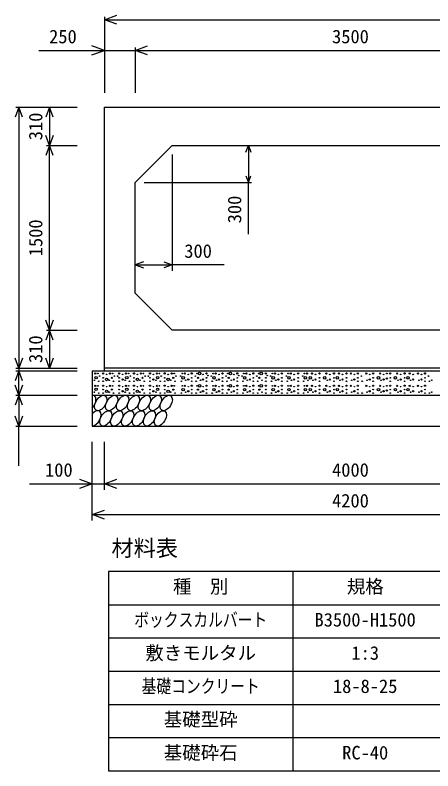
# Model space of a CAD drawing. Units: millimetres, scale not verified. Extents: x -100800 to 100800, y -35640 to 35640.
# Drawn here: x 21234 to 24629, y -23601 to -17460 of the extents above; entities that cross this region are included whole.
import ezdxf
from ezdxf.enums import TextEntityAlignment as Align

# ---------------------------------------------------------------- set-up
doc = ezdxf.new("R2010")
doc.units = ezdxf.units.MM
doc.header["$LTSCALE"] = 120
for name, color, linetype, lineweight in [('0-0_DIM', 7, 'Continuous', 25), ('0-2_HATCH', 6, 'Continuous', 25), ('0-3_HYO', 3, 'Continuous', 25), ('0-4_HYO2', 4, 'Continuous', 25), ('0-5_OUTLINE', 3, 'Continuous', 25), ('0-7_TXT', 7, 'Continuous', 25)]:
    doc.layers.add(name, color=color, linetype=linetype, lineweight=lineweight)
doc.styles.add('ＭＳ ゴシック', font='')
doc.styles.get('ＭＳ ゴシック').set_extended_font_data('MS Gothic')

msp = doc.modelspace()

# ---------------------------------------------------------------- linework, layer by layer
at = {"layer": '0-0_DIM'}
for p, q in [((21959.1, -17473.4), (21959.1, -18092)), ((21959.1, -17497.4), (25959.1, -17497.4)), ((21426.4, -17747.4), (21959.1, -17747.4)), ((22209.1, -17723.4), (22209.1, -18092)), ((21239, -18209.7), (21739.1, -18209.7)), ((21263, -18209.7), (21263, -20329.7)), ((21513, -18209.7), (21513, -18519.7)), ((21489, -18519.7), (21739.1, -18519.7)), ((21513, -20019.7), (21513, -18519.7)), ((23129.5, -18519.7), (23129.5, -18819.7)), ((22509.1, -18591.7), (22509.1, -19538.3)), ((22281.1, -18819.7), (23153.5, -18819.7)), ((23129.5, -19240.5), (23129.5, -18819.7)), ((22209.1, -19490.3), (22509.1, -19490.3)), ((22933.2, -19490.3), (22509.1, -19490.3)), ((21489, -20019.7), (21739.1, -20019.7)), ((21513, -20019.7), (21513, -20329.7)), ((21239, -20329.7), (21739.1, -20329.7)), ((21239, -20349.7), (21739.1, -20349.7)), ((21263, -20329.7), (21263, -20349.7)), ((21263, -20549.7), (21263, -20349.7)), ((21239, -20549.7), (21739.1, -20549.7)), ((21263, -20549.7), (21263, -20799.7)), ((21239, -20799.7), (21739.1, -20799.7)), ((21263, -21121.8), (21263, -20799.7)), ((21859.1, -21566.9), (21859.1, -20927.3)), ((21959.1, -21316.9), (21959.1, -20927.3)), ((21351.1, -21268.9), (21859.1, -21268.9)), ((21859.1, -21268.9), (21959.1, -21268.9)), ((21959.1, -21268.9), (25959.1, -21268.9)), ((21859.1, -21518.9), (26059.1, -21518.9))]:
    msp.add_line(p, q, dxfattribs=at)
for points in [[(22060.6, -17534.3), (21959.1, -17497.4), (22060.6, -17460.4)], [(21857.6, -17784.3), (21959.1, -17747.4), (21857.6, -17710.4)], [(21959.1, -17747.4), (22209.1, -17747.4), (25709.1, -17747.4), (25959.1, -17747.4)], [(22310.6, -17784.3), (22209.1, -17747.4), (22310.6, -17710.4)], [(21292.6, -18290.9), (21263, -18209.7), (21233.5, -18290.9)], [(21542.6, -18290.9), (21513, -18209.7), (21483.5, -18290.9)], [(21542.6, -18438.5), (21513, -18519.7), (21483.5, -18438.5)], [(21542.6, -18600.9), (21513, -18519.7), (21483.5, -18600.9)], [(23109.8, -18573.8), (23129.5, -18519.7), (23149.2, -18573.8)], [(23109.8, -18765.6), (23129.5, -18819.7), (23149.2, -18765.6)], [(22276.8, -19465.7), (22209.1, -19490.3), (22276.8, -19515)], [(22441.4, -19465.7), (22509.1, -19490.3), (22441.4, -19515)], [(21542.6, -19938.5), (21513, -20019.7), (21483.5, -19938.5)], [(21542.6, -20100.9), (21513, -20019.7), (21483.5, -20100.9)], [(21292.6, -20248.5), (21263, -20329.7), (21233.5, -20248.5)], [(21542.6, -20248.5), (21513, -20329.7), (21483.5, -20248.5)], [(21292.6, -20430.9), (21263, -20349.7), (21233.5, -20430.9)], [(21292.6, -20468.5), (21263, -20549.7), (21233.5, -20468.5)], [(21292.6, -20630.9), (21263, -20549.7), (21233.5, -20630.9)], [(21292.6, -20718.5), (21263, -20799.7), (21233.5, -20718.5)], [(21757.6, -21232), (21859.1, -21268.9), (21757.6, -21305.9)], [(22060.6, -21305.9), (21959.1, -21268.9), (22060.6, -21232)], [(21960.6, -21555.9), (21859.1, -21518.9), (21960.6, -21482)]]:
    msp.add_lwpolyline(points, dxfattribs=at)
at = {"layer": '0-2_HATCH'}
for centre, radius in [((21885.1, -20372.5), 5), ((21906.2, -20372.5), 2.5), ((21949.1, -20371.6), 5), ((21977.1, -20379.5), 2.5), ((22005.1, -20372.5), 5), ((22026.2, -20372.5), 2.5), ((22079.1, -20371.6), 5), ((22107.1, -20379.5), 2.5), ((22135.1, -20372.5), 5), ((22156.2, -20372.5), 2.5), ((22199.1, -20371.6), 5), ((22227.1, -20379.5), 2.5), ((22255.1, -20372.5), 5), ((22276.2, -20372.5), 2.5), ((22329.1, -20371.6), 5), ((22357.1, -20379.5), 2.5), ((22385.1, -20372.5), 5), ((22406.2, -20372.5), 2.5), ((22449.1, -20371.6), 5), ((22477.1, -20379.5), 2.5), ((22505.1, -20372.5), 5), ((22526.2, -20372.5), 2.5), ((22592, -20372.5), 2.5), ((22613.1, -20372.5), 5), ((22641.1, -20379.5), 2.5), ((22669.1, -20371.6), 5), ((22712, -20372.5), 2.5), ((22733.1, -20372.5), 10), ((22761.1, -20379.5), 2.5), ((22789.1, -20371.6), 5), ((22800.5, -20389.2), 2.5), ((22842, -20372.5), 2.5), ((22863.1, -20372.5), 5), ((22891.1, -20379.5), 2.5), ((22919.1, -20371.6), 5), ((22962, -20372.5), 2.5), ((22983.1, -20372.5), 10), ((23011.1, -20379.5), 2.5), ((23039.1, -20371.6), 5), ((23050.5, -20389.2), 2.5), ((23092, -20372.5), 2.5), ((23113.1, -20372.5), 5), ((23141.1, -20379.5), 2.5), ((23169.1, -20371.6), 5), ((23212, -20372.5), 2.5), ((23233.1, -20372.5), 10), ((23271, -20371.6), 5), ((23282.3, -20389.2), 2.5), ((23323.9, -20372.5), 2.5), ((23344.9, -20372.5), 5), ((23372.9, -20379.5), 2.5), ((23401, -20371.6), 5), ((23451.9, -20372.5), 2.5), ((23472.9, -20372.5), 5), ((23501, -20379.5), 2.5), ((23533.9, -20371.6), 5), ((23584.8, -20372.5), 2.5), ((23605.9, -20372.5), 5), ((23646.5, -20372.5), 5), ((23674.6, -20379.5), 2.5), ((23707.5, -20371.6), 5), ((23763.4, -20372.5), 5), ((23791.4, -20379.5), 2.5), ((23824.3, -20371.6), 5), ((23866.1, -20372.5), 5), ((23894.1, -20379.5), 2.5), ((23927, -20371.6), 5), ((23962.3, -20372.5), 5), ((23990.3, -20379.5), 2.5), ((24018.4, -20371.6), 5), ((24087.1, -20372.5), 5), ((24115.1, -20379.5), 2.5), ((24143.2, -20371.6), 5), ((24200.5, -20372.5), 5), ((24228.6, -20379.5), 2.5), ((24254.7, -20372.5), 2.5), ((24282, -20371.6), 5), ((24337.9, -20372.5), 5), ((24366, -20379.5), 2.5), ((24398.9, -20371.6), 5), ((24440.6, -20372.5), 5), ((24468.7, -20379.5), 2.5), ((24508.4, -20372.5), 5), ((24536.4, -20379.5), 2.5), ((24564.5, -20371.6), 5), ((21878.1, -20427.7), 2.5), ((21891.7, -20405.5), 10), ((21913.2, -20435.6), 2.5), ((21920.2, -20393.5), 2.5), ((21949.1, -20407.5), 2.5), ((21949.1, -20435.6), 2.5), ((21977.1, -20420.7), 10), ((21998.1, -20427.7), 2.5), ((22019.2, -20407.5), 5), ((22033.2, -20435.6), 2.5), ((22040.2, -20393.5), 2.5), ((22066.7, -20394.4), 2.5), ((22079.1, -20407.5), 2.5), ((22079.1, -20435.6), 2.5), ((22107.1, -20420.7), 5), ((22128.1, -20427.7), 2.5), ((22141.7, -20405.5), 10), ((22163.2, -20435.6), 2.5), ((22170.2, -20393.5), 2.5), ((22199.1, -20407.5), 2.5), ((22199.1, -20435.6), 2.5), ((22227.1, -20420.7), 10), ((22248.1, -20427.7), 2.5), ((22269.2, -20407.5), 5), ((22283.2, -20435.6), 2.5), ((22290.2, -20393.5), 2.5), ((22316.7, -20394.4), 2.5), ((22329.1, -20407.5), 2.5), ((22329.1, -20435.6), 2.5), ((22357.1, -20420.7), 5), ((22378.1, -20427.7), 2.5), ((22391.7, -20405.5), 10), ((22413.2, -20435.6), 2.5), ((22420.2, -20393.5), 2.5), ((22449.1, -20407.5), 2.5), ((22449.1, -20435.6), 2.5), ((22477.1, -20420.7), 10), ((22498.1, -20427.7), 2.5), ((22519.2, -20407.5), 5), ((22533.2, -20435.6), 2.5), ((22540.2, -20393.5), 2.5), ((22578, -20393.5), 2.5), ((22585, -20435.6), 2.5), ((22599, -20407.5), 10), ((22620.1, -20427.7), 2.5), ((22641.1, -20420.7), 5), ((22669.1, -20407.5), 2.5), ((22669.1, -20435.6), 2.5), ((22698, -20393.5), 2.5), ((22705, -20435.6), 2.5), ((22719, -20407.5), 5), ((22740.1, -20427.7), 2.5), ((22761.1, -20420.7), 5), ((22789.1, -20407.5), 2.5), ((22789.1, -20435.6), 2.5), ((22828, -20393.5), 2.5), ((22835, -20435.6), 2.5), ((22849, -20407.5), 10), ((22870.1, -20427.7), 2.5), ((22891.1, -20420.7), 5), ((22919.1, -20407.5), 2.5), ((22919.1, -20435.6), 2.5), ((22948, -20393.5), 2.5), ((22955, -20435.6), 2.5), ((22969, -20407.5), 5), ((22990.1, -20427.7), 2.5), ((23011.1, -20420.7), 5), ((23039.1, -20407.5), 2.5), ((23039.1, -20435.6), 2.5), ((23078, -20393.5), 2.5), ((23085, -20435.6), 2.5), ((23099, -20407.5), 10), ((23120.1, -20427.7), 2.5), ((23141.1, -20420.7), 5), ((23169.1, -20407.5), 2.5), ((23169.1, -20435.6), 2.5), ((23198, -20393.5), 2.5), ((23205, -20435.6), 2.5), ((23219, -20407.5), 5), ((23240.1, -20427.7), 2.5), ((23271, -20407.5), 2.5), ((23271, -20435.6), 2.5), ((23309.8, -20393.5), 2.5), ((23316.8, -20435.6), 2.5), ((23330.9, -20407.5), 10), ((23351.9, -20427.7), 2.5), ((23372.9, -20420.7), 5), ((23401, -20407.5), 2.5), ((23401, -20435.6), 2.5), ((23437.9, -20393.5), 2.5), ((23444.9, -20435.6), 2.5), ((23458.9, -20407.5), 10), ((23480, -20427.7), 2.5), ((23501, -20420.7), 5), ((23533.9, -20407.5), 2.5), ((23533.9, -20435.6), 2.5), ((23570.8, -20393.5), 2.5), ((23577.8, -20435.6), 2.5), ((23591.9, -20407.5), 10), ((23612.9, -20427.7), 2.5), ((23632.5, -20407.5), 10), ((23653.6, -20427.7), 2.5), ((23674.6, -20420.7), 5), ((23707.5, -20407.5), 2.5), ((23707.5, -20435.6), 2.5), ((23749.4, -20407.5), 10), ((23770.4, -20427.7), 2.5), ((23791.4, -20420.7), 5), ((23824.3, -20407.5), 2.5), ((23824.3, -20435.6), 2.5), ((23852.1, -20407.5), 10), ((23873.1, -20427.7), 2.5), ((23894.1, -20420.7), 5), ((23927, -20407.5), 2.5), ((23927, -20435.6), 2.5), ((23969.3, -20427.7), 2.5), ((23990.3, -20420.7), 5), ((24018.4, -20407.5), 2.5), ((24018.4, -20435.6), 2.5), ((24047.2, -20393.5), 2.5), ((24054.2, -20435.6), 2.5), ((24094.1, -20427.7), 2.5), ((24115.1, -20420.7), 5), ((24143.2, -20407.5), 2.5), ((24143.2, -20435.6), 2.5), ((24186.5, -20407.5), 10), ((24207.5, -20427.7), 2.5), ((24228.6, -20420.7), 5), ((24254.7, -20413.7), 5), ((24282, -20407.5), 2.5), ((24282, -20435.6), 2.5), ((24323.9, -20407.5), 10), ((24345, -20427.7), 2.5), ((24366, -20420.7), 5), ((24398.9, -20407.5), 2.5), ((24398.9, -20435.6), 2.5), ((24426.6, -20407.5), 10), ((24447.6, -20427.7), 2.5), ((24468.7, -20420.7), 5), ((24515.4, -20427.7), 2.5), ((24536.4, -20420.7), 5), ((24564.5, -20407.5), 2.5), ((24564.5, -20435.6), 2.5), ((24593.4, -20393.5), 2.5), ((24600.4, -20435.6), 2.5), ((24619.4, -20427.7), 2.5), ((21885.1, -20472.5), 5), ((21891.7, -20501.6), 10), ((21906.2, -20472.5), 2.5), ((21949.1, -20471.6), 5), ((21949.1, -20503.6), 2.5), ((21977.1, -20516.8), 10), ((21977.1, -20479.5), 2.5), ((22005.1, -20472.5), 5), ((22019.2, -20503.6), 5), ((22026.2, -20472.5), 2.5), ((22079.1, -20471.6), 5), ((22079.1, -20503.6), 2.5), ((22107.1, -20479.5), 2.5), ((22135.1, -20472.5), 5), ((22141.7, -20501.6), 10), ((22156.2, -20472.5), 2.5), ((22199.1, -20471.6), 5), ((22199.1, -20503.6), 2.5), ((22227.1, -20516.8), 10), ((22227.1, -20479.5), 2.5), ((22255.1, -20472.5), 5), ((22269.2, -20503.6), 5), ((22276.2, -20472.5), 2.5), ((22329.1, -20471.6), 5), ((22329.1, -20503.6), 2.5), ((22357.1, -20479.5), 2.5), ((22385.1, -20472.5), 5), ((22391.7, -20501.6), 10), ((22406.2, -20472.5), 2.5), ((22449.1, -20471.6), 5), ((22449.1, -20503.6), 2.5), ((22477.1, -20516.8), 10), ((22477.1, -20479.5), 2.5), ((22505.1, -20472.5), 5), ((22519.2, -20503.6), 5), ((22526.2, -20472.5), 2.5), ((22599, -20503.6), 10), ((22592, -20472.5), 2.5), ((22613.1, -20472.5), 5), ((22641.1, -20479.5), 2.5), ((22669.1, -20471.6), 5), ((22669.1, -20503.6), 2.5), ((22712, -20472.5), 2.5), ((22719, -20503.6), 5), ((22733.1, -20472.5), 10), ((22761.1, -20479.5), 2.5), ((22789.1, -20471.6), 5), ((22789.1, -20503.6), 2.5), ((22849, -20503.6), 10), ((22842, -20472.5), 2.5), ((22863.1, -20472.5), 5), ((22891.1, -20479.5), 2.5), ((22919.1, -20471.6), 5), ((22919.1, -20503.6), 2.5), ((22962, -20472.5), 2.5), ((22969, -20503.6), 5), ((22983.1, -20472.5), 10), ((23011.1, -20479.5), 2.5), ((23039.1, -20471.6), 5), ((23039.1, -20503.6), 2.5), ((23099, -20503.6), 10), ((23092, -20472.5), 2.5), ((23113.1, -20472.5), 5), ((23141.1, -20479.5), 2.5), ((23169.1, -20471.6), 5), ((23169.1, -20503.6), 2.5), ((23212, -20472.5), 2.5), ((23219, -20503.6), 5), ((23233.1, -20472.5), 10), ((23271, -20471.6), 5), ((23271, -20503.6), 2.5), ((23330.9, -20503.6), 10), ((23323.9, -20472.5), 2.5), ((23344.9, -20472.5), 5), ((23372.9, -20479.5), 2.5), ((23401, -20471.6), 5), ((23401, -20503.6), 2.5), ((23458.9, -20503.6), 10), ((23451.9, -20472.5), 2.5), ((23472.9, -20472.5), 5), ((23501, -20479.5), 2.5), ((23533.9, -20471.6), 5), ((23533.9, -20503.6), 2.5), ((23591.9, -20503.6), 10), ((23584.8, -20472.5), 2.5), ((23605.9, -20472.5), 5), ((23632.5, -20503.6), 10), ((23646.5, -20472.5), 5), ((23674.6, -20479.5), 2.5), ((23707.5, -20471.6), 5), ((23707.5, -20503.6), 2.5), ((23749.4, -20503.6), 10), ((23763.4, -20472.5), 5), ((23791.4, -20479.5), 2.5), ((23824.3, -20471.6), 5), ((23824.3, -20503.6), 2.5), ((23852.1, -20503.6), 10), ((23866.1, -20472.5), 5), ((23894.1, -20479.5), 2.5), ((23927, -20471.6), 5), ((23927, -20503.6), 2.5), ((23962.3, -20472.5), 5), ((23990.3, -20479.5), 2.5), ((24018.4, -20471.6), 5), ((24018.4, -20503.6), 2.5), ((24087.1, -20472.5), 5), ((24115.1, -20479.5), 2.5), ((24143.2, -20471.6), 5), ((24143.2, -20503.6), 2.5), ((24186.5, -20503.6), 10), ((24200.5, -20472.5), 5), ((24228.6, -20479.5), 2.5), ((24254.7, -20509.8), 5), ((24254.7, -20472.5), 2.5), ((24282, -20471.6), 5), ((24282, -20503.6), 2.5), ((24323.9, -20503.6), 10), ((24337.9, -20472.5), 5), ((24366, -20479.5), 2.5), ((24398.9, -20471.6), 5), ((24398.9, -20503.6), 2.5), ((24426.6, -20503.6), 10), ((24440.6, -20472.5), 5), ((24468.7, -20479.5), 2.5), ((24508.4, -20472.5), 5), ((24536.4, -20479.5), 2.5), ((24564.5, -20471.6), 5), ((24564.5, -20503.6), 2.5), ((21878.1, -20523.8), 2.5), ((21913.2, -20531.6), 2.5), ((21949.1, -20531.6), 2.5), ((21998.1, -20523.8), 2.5), ((22033.2, -20531.6), 2.5), ((22079.1, -20531.6), 2.5), ((22107.1, -20516.8), 5), ((22128.1, -20523.8), 2.5), ((22163.2, -20531.6), 2.5), ((22199.1, -20531.6), 2.5), ((22248.1, -20523.8), 2.5), ((22283.2, -20531.6), 2.5), ((22329.1, -20531.6), 2.5), ((22357.1, -20516.8), 5), ((22378.1, -20523.8), 2.5), ((22413.2, -20531.6), 2.5), ((22449.1, -20531.6), 2.5), ((22498.1, -20523.8), 2.5), ((22533.2, -20531.6), 2.5), ((22585, -20531.6), 2.5), ((22620.1, -20523.8), 2.5), ((22641.1, -20516.8), 5), ((22669.1, -20531.6), 2.5), ((22705, -20531.6), 2.5), ((22740.1, -20523.8), 2.5), ((22761.1, -20516.8), 5), ((22789.1, -20531.6), 2.5), ((22835, -20531.6), 2.5), ((22870.1, -20523.8), 2.5), ((22891.1, -20516.8), 5), ((22919.1, -20531.6), 2.5), ((22955, -20531.6), 2.5), ((22990.1, -20523.8), 2.5), ((23011.1, -20516.8), 5), ((23039.1, -20531.6), 2.5), ((23085, -20531.6), 2.5), ((23120.1, -20523.8), 2.5), ((23141.1, -20516.8), 5), ((23169.1, -20531.6), 2.5), ((23205, -20531.6), 2.5), ((23240.1, -20523.8), 2.5), ((23271, -20531.6), 2.5), ((23316.8, -20531.6), 2.5), ((23351.9, -20523.8), 2.5), ((23372.9, -20516.8), 5), ((23401, -20531.6), 2.5), ((23444.9, -20531.6), 2.5), ((23480, -20523.8), 2.5), ((23501, -20516.8), 5), ((23533.9, -20531.6), 2.5), ((23577.8, -20531.6), 2.5), ((23612.9, -20523.8), 2.5), ((23653.6, -20523.8), 2.5), ((23674.6, -20516.8), 5), ((23707.5, -20531.6), 2.5), ((23770.4, -20523.8), 2.5), ((23791.4, -20516.8), 5), ((23824.3, -20531.6), 2.5), ((23873.1, -20523.8), 2.5), ((23894.1, -20516.8), 5), ((23927, -20531.6), 2.5), ((23969.3, -20523.8), 2.5), ((23990.3, -20516.8), 5), ((24018.4, -20531.6), 2.5), ((24054.2, -20531.6), 2.5), ((24094.1, -20523.8), 2.5), ((24115.1, -20516.8), 5), ((24143.2, -20531.6), 2.5), ((24207.5, -20523.8), 2.5), ((24228.6, -20516.8), 5), ((24282, -20531.6), 2.5), ((24345, -20523.8), 2.5), ((24366, -20516.8), 5), ((24398.9, -20531.6), 2.5), ((24447.6, -20523.8), 2.5), ((24468.7, -20516.8), 5), ((24515.4, -20523.8), 2.5), ((24536.4, -20516.8), 5), ((24564.5, -20531.6), 2.5), ((24600.4, -20531.6), 2.5), ((24619.4, -20523.8), 2.5)]:
    msp.add_circle(centre, radius, dxfattribs=at)
for centre, start_param, end_param in [((21840.8, -20612.2), 4.335544, 6.724593), ((21882.3, -20737.2), 3.496422, 7.58605)]:
    msp.add_ellipse(centre, major_axis=(36.4, 58.9), ratio=0.5792, start_param=start_param, end_param=end_param, dxfattribs=at)
for centre in [(21929.5, -20612.2), (22018.2, -20612.2), (22106.9, -20612.2), (22195.6, -20612.2), (22284.3, -20612.2), (22373, -20612.2), (22461.6, -20612.2), (21971, -20737.2), (22059.7, -20737.2), (22148.4, -20737.2), (22237.1, -20737.2), (22325.8, -20737.2), (22414.5, -20737.2)]:
    msp.add_ellipse(centre, major_axis=(36.4, 58.9), ratio=0.5792, dxfattribs=at)
at = {"layer": '0-3_HYO'}
for p, q in [((23491.6, -21981.4), (23491.6, -23601.4)), ((21991.6, -22251.4), (25926.6, -22251.4))]:
    msp.add_line(p, q, dxfattribs=at)
msp.add_lwpolyline([(21991.6, -23601.4), (25926.6, -23601.4), (25926.6, -21981.4), (21991.6, -21981.4)], close=True, dxfattribs=at)
at = {"layer": '0-4_HYO2'}
for p, q in [((21991.6, -22521.4), (25926.6, -22521.4)), ((21991.6, -22791.4), (25926.6, -22791.4)), ((21991.6, -23061.4), (25926.6, -23061.4)), ((21991.6, -23331.4), (25926.6, -23331.4))]:
    msp.add_line(p, q, dxfattribs=at)
at = {"layer": '0-5_OUTLINE'}
for p, q in [((21959.1, -20349.7), (21959.1, -18209.7)), ((22509.1, -18519.7), (22209.1, -18819.7)), ((22509.1, -18519.7), (25409.1, -18519.7)), ((22209.1, -19719.7), (22209.1, -18819.7)), ((22209.1, -19719.7), (22509.1, -20019.7)), ((25409.1, -20019.7), (22509.1, -20019.7)), ((21859.1, -20349.7), (21859.1, -20799.7)), ((21859.1, -20349.7), (26059.1, -20349.7)), ((25959.1, -20329.7), (21959.1, -20329.7)), ((21859.1, -20549.7), (26059.1, -20549.7)), ((21859.1, -20799.7), (26059.1, -20799.7))]:
    msp.add_line(p, q, dxfattribs=at)
msp.add_lwpolyline([(21959.1, -18209.7), (25959.1, -18209.7), (25959.1, -20349.7)], dxfattribs=at)

# ---------------------------------------------------------------- texts
at = {"layer": '0-0_DIM', "style": 'ＭＳ ゴシック'}
for s, p in [('250', (21509.8, -17722.4)), ('3500', (23809.1, -17722.4)), ('300', (22608.3, -19465.3)), ('100', (21476.7, -21243.9)), ('4000', (23809.1, -21243.9)), ('4200', (23809.1, -21493.9))]:
    msp.add_text(s, height=110, dxfattribs=at).set_placement(p, align=Align.BOTTOM_LEFT)
for s, p in [('310', (21488, -18477.2)), ('300', (23104.5, -19152)), ('1500', (21488, -19419.7)), ('310', (21488, -20287.2))]:
    msp.add_text(s, height=110, rotation=90, dxfattribs=at).set_placement(p, align=Align.BOTTOM_LEFT)
at = {"layer": '0-7_TXT', "style": 'ＭＳ ゴシック'}
for s, height, p in [('材料表', 132, (22016.6, -21896.4)), ('種\u3000別', 110, (22516.6, -22191.4)), ('規格', 110, (23929.1, -22191.4)), ('B3500-H1500', 110, (23666.6, -22461.4)), ('敷きモルタル', 110, (22291.6, -22731.4)), ('1:3', 110, (23966.6, -22731.4)), ('18-8-25', 110, (23816.6, -23001.4)), ('基礎型砕', 110, (22441.6, -23271.4)), ('基礎砕石', 110, (22441.6, -23541.4)), ('RC-40', 110, (23891.6, -23541.4))]:
    msp.add_text(s, height=height, dxfattribs=at).set_placement(p, align=Align.BOTTOM_LEFT)
at = {"layer": '0-7_TXT', "style": 'ＭＳ ゴシック', "width": 0.8}
for s, p in [('ボックスカルバート', (22201.6, -22461.4)), ('基礎コンクリート', (22261.6, -23001.4))]:
    msp.add_text(s, height=110, dxfattribs=at).set_placement(p, align=Align.BOTTOM_LEFT)

doc.saveas('drawing.dxf')
